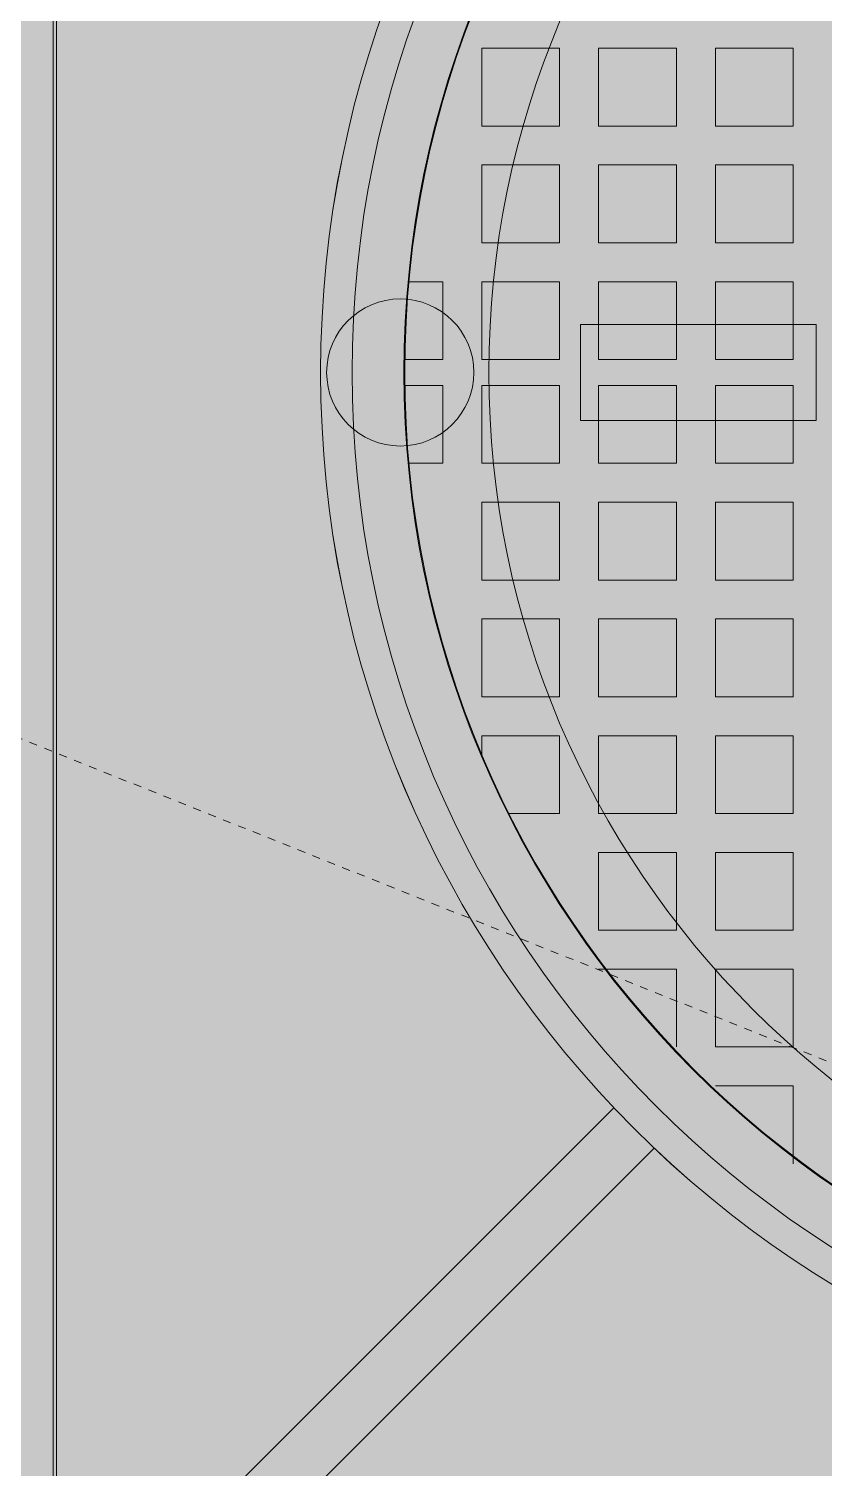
# Model space of a CAD drawing. Header units: millimetres. Extents: x 5121 to 246734, y -48180 to 129206.
# Drawn here: x 96724 to 97022, y 19828 to 20366 of the extents above; entities that cross this region are included whole.
import ezdxf

# ---------------------------------------------------------------- set-up
doc = ezdxf.new("R2010")
doc.units = ezdxf.units.MM
doc.linetypes.add('Dash', pattern=[6, 3, -3])
for name, color, linetype, lineweight in [('A-FLOR-PATT', 8, 'Continuous', 9), ('C-PRKG', 70, 'Continuous', 9), ('C-PRKG-HDLN', 70, 'Dash', 9), ('G-IMPT', 8, 'Continuous', 9), ('M-EQPM', 50, 'Continuous', 9)]:
    doc.layers.add(name, color=color, linetype=linetype, lineweight=lineweight)

# ---------------------------------------------------------------- blocks, each defined once
blk = doc.blocks.new('BAI XE PCCC - BAI XE PCCC-1477864-TKCS_MB TỔNG THỂ TẦNG 1')
at = {"layer": 'C-PRKG-HDLN'}
blk.add_line((15000, -6000), (0, 0), dxfattribs=at)
blk = doc.blocks.new('TKTC_NAP THAM BE XLNT_260130 - TKTC_XREF_260130_NAP THAM BE XLNT_dwg_TTT-HOOD ACCESS - TTT-HOOD ACCESS-1904605-MB BỂ XLNT 2 HẦM 1-3399785-TKCS_MB TỔNG THỂ TẦNG 1')
at = {"layer": 'G-IMPT', "flags": 128}
for points in [[(268.81, 88.9), (268.81, 118.9), (238.81, 118.9), (238.81, 88.9), (268.81, 88.9), (268.81, 118.9), (238.81, 118.9), (238.81, 88.9), (268.81, 88.9), (268.81, 118.9), (238.81, 118.9), (238.81, 88.9), (268.81, 88.9), (238.81, 88.9), (238.81, 118.9), (268.81, 118.9)], [(313.81, 88.9), (313.81, 118.9), (283.81, 118.9), (283.81, 88.9), (313.81, 88.9), (313.81, 118.9), (283.81, 118.9), (283.81, 88.9), (313.81, 88.9), (313.81, 118.9), (283.81, 118.9), (283.81, 88.9), (313.81, 88.9), (313.81, 118.9), (283.81, 118.9), (283.81, 88.9), (313.81, 88.9), (313.81, 118.9), (283.81, 118.9), (283.81, 88.9), (313.81, 88.9), (283.81, 88.9), (283.81, 118.9), (313.81, 118.9)], [(358.81, 88.9), (358.81, 118.9), (328.81, 118.9), (328.81, 88.9), (358.81, 88.9), (328.81, 88.9), (328.81, 118.9), (358.81, 118.9), (358.81, 88.9), (328.81, 88.9), (328.81, 118.9), (358.81, 118.9), (358.81, 88.9), (328.81, 88.9), (328.81, 118.9), (358.81, 118.9), (358.81, 88.9), (328.81, 88.9), (328.81, 118.9), (358.81, 118.9), (358.81, 88.9), (328.81, 88.9), (328.81, 118.9), (358.81, 118.9)], [(268.81, 43.9), (238.81, 43.9), (238.81, 73.9), (268.81, 73.9), (268.81, 43.9), (238.81, 43.9), (238.81, 73.9), (268.81, 73.9)], [(313.81, 43.9), (313.81, 73.9), (283.81, 73.9), (283.81, 43.9), (313.81, 43.9), (313.81, 73.9), (283.81, 73.9), (283.81, 43.9), (313.81, 43.9), (283.81, 43.9), (283.81, 73.9), (313.81, 73.9), (313.81, 43.9), (283.81, 43.9), (283.81, 73.9), (313.81, 73.9)], [(358.81, 43.9), (358.81, 73.9), (328.81, 73.9), (328.81, 43.9), (358.81, 43.9), (358.81, 73.9), (328.81, 73.9), (328.81, 43.9), (358.81, 43.9), (358.81, 73.9), (328.81, 73.9), (328.81, 43.9), (358.81, 43.9), (328.81, 43.9), (328.81, 73.9), (358.81, 73.9)], [(268.81, -1.1), (238.81, -1.1), (238.81, 28.9), (268.81, 28.9), (268.81, -1.1), (238.81, -1.1), (238.81, 28.9), (268.81, 28.9), (268.81, -1.1), (238.81, -1.1), (238.81, 28.9), (268.81, 28.9)], [(313.81, -1.1), (283.81, -1.1), (283.81, 28.9), (313.81, 28.9), (313.81, -1.1), (283.81, -1.1), (283.81, 28.9), (313.81, 28.9), (313.81, -1.1), (283.81, -1.1), (283.81, 28.9), (313.81, 28.9), (313.81, -1.1), (283.81, -1.1), (283.81, 28.9), (313.81, 28.9)], [(358.81, -1.1), (328.81, -1.1), (328.81, 28.9), (358.81, 28.9), (358.81, -1.1), (328.81, -1.1), (328.81, 28.9), (358.81, 28.9), (358.81, -1.1), (328.81, -1.1), (328.81, 28.9), (358.81, 28.9), (358.81, -1.1), (328.81, -1.1), (328.81, 28.9), (358.81, 28.9)], [(387.19, 28.9), (373.81, 28.9), (373.81, -1.1), (388.78, -1.1), (373.81, -1.1), (373.81, 28.9), (387.19, 28.9), (373.81, 28.9), (373.81, -1.1), (388.78, -1.1), (373.81, -1.1), (373.81, 28.9)], [(268.81, -41.1), (238.81, -41.1), (238.81, -11.1), (268.81, -11.1), (268.81, -41.1), (238.81, -41.1), (238.81, -11.1), (268.81, -11.1)], [(313.81, -41.1), (313.81, -11.1), (283.81, -11.1), (283.81, -41.1), (313.81, -41.1), (313.81, -11.1), (283.81, -11.1), (283.81, -41.1), (313.81, -41.1), (313.81, -11.1), (283.81, -11.1), (283.81, -41.1), (313.81, -41.1), (283.81, -41.1), (283.81, -11.1), (313.81, -11.1)], [(358.81, -41.1), (358.81, -11.1), (328.81, -11.1), (328.81, -41.1), (358.81, -41.1), (358.81, -11.1), (328.81, -11.1), (328.81, -41.1), (358.81, -41.1), (358.81, -11.1), (328.81, -11.1), (328.81, -41.1), (358.81, -41.1), (328.81, -41.1), (328.81, -11.1), (358.81, -11.1)], [(388.78, -11.1), (373.81, -11.1), (373.81, -41.1), (387.19, -41.1), (373.81, -41.1), (373.81, -11.1), (388.78, -11.1), (373.81, -11.1), (373.81, -41.1), (387.19, -41.1), (373.81, -41.1), (373.81, -11.1)], [(268.81, -86.1), (238.81, -86.1), (238.81, -56.1), (268.81, -56.1), (268.81, -86.1), (238.81, -86.1), (238.81, -56.1), (268.81, -56.1), (268.81, -86.1), (238.81, -86.1), (238.81, -56.1), (268.81, -56.1)], [(313.81, -86.1), (313.81, -56.1), (283.81, -56.1), (283.81, -86.1), (313.81, -86.1), (313.81, -56.1), (283.81, -56.1), (283.81, -86.1), (313.81, -86.1), (313.81, -56.1), (283.81, -56.1), (283.81, -86.1), (313.81, -86.1), (313.81, -56.1), (283.81, -56.1), (283.81, -86.1), (313.81, -86.1), (283.81, -86.1), (283.81, -56.1), (313.81, -56.1)], [(358.81, -86.1), (328.81, -86.1), (328.81, -56.1), (358.81, -56.1), (358.81, -86.1), (328.81, -86.1), (328.81, -56.1), (358.81, -56.1), (358.81, -86.1), (328.81, -86.1), (328.81, -56.1), (358.81, -56.1), (358.81, -86.1), (328.81, -86.1), (328.81, -56.1), (358.81, -56.1), (358.81, -86.1), (328.81, -86.1), (328.81, -56.1), (358.81, -56.1), (358.81, -86.1), (328.81, -86.1), (328.81, -56.1), (358.81, -56.1)], [(268.81, -131.1), (268.81, -101.1), (238.81, -101.1), (238.81, -131.1), (268.81, -131.1), (268.81, -101.1), (238.81, -101.1), (238.81, -131.1), (268.81, -131.1), (268.81, -101.1), (238.81, -101.1), (238.81, -131.1), (268.81, -131.1), (268.81, -101.1), (238.81, -101.1), (238.81, -131.1), (268.81, -131.1), (268.81, -101.1), (238.81, -101.1), (238.81, -131.1), (268.81, -131.1), (268.81, -101.1), (238.81, -101.1), (238.81, -131.1), (268.81, -131.1), (268.81, -101.1), (238.81, -101.1), (238.81, -131.1), (268.81, -131.1), (238.81, -131.1), (238.81, -101.1), (268.81, -101.1)], [(313.81, -131.1), (313.81, -101.1), (283.81, -101.1), (283.81, -131.1), (313.81, -131.1), (283.81, -131.1), (283.81, -101.1), (313.81, -101.1), (313.81, -131.1), (283.81, -131.1), (283.81, -101.1), (313.81, -101.1)], [(358.81, -131.1), (358.81, -101.1), (328.81, -101.1), (328.81, -131.1), (358.81, -131.1), (328.81, -131.1), (328.81, -101.1), (358.81, -101.1), (358.81, -131.1), (328.81, -131.1), (328.81, -101.1), (358.81, -101.1), (358.81, -131.1), (328.81, -131.1), (328.81, -101.1), (358.81, -101.1)], [(268.81, -176.1), (238.81, -176.1), (238.81, -146.1), (268.81, -146.1), (268.81, -176.1), (238.81, -176.1), (238.81, -146.1), (268.81, -146.1), (268.81, -176.1), (238.81, -176.1), (238.81, -146.1), (268.81, -146.1), (268.81, -176.1), (238.81, -176.1), (238.81, -146.1), (268.81, -146.1), (268.81, -176.1), (238.81, -176.1), (238.81, -146.1), (268.81, -146.1), (268.81, -176.1), (238.81, -176.1), (238.81, -146.1), (268.81, -146.1), (268.81, -176.1), (238.81, -176.1), (238.81, -146.1), (268.81, -146.1), (268.81, -176.1), (238.81, -176.1), (238.81, -146.1), (268.81, -146.1), (268.81, -176.1), (238.81, -176.1), (238.81, -146.1), (268.81, -146.1), (268.81, -176.1), (238.81, -176.1), (238.81, -146.1), (268.81, -146.1)], [(313.81, -176.1), (283.81, -176.1), (283.81, -146.1), (313.81, -146.1), (313.81, -176.1), (283.81, -176.1), (283.81, -146.1), (313.81, -146.1), (313.81, -176.1), (283.81, -176.1), (283.81, -146.1), (313.81, -146.1), (313.81, -176.1), (283.81, -176.1), (283.81, -146.1), (313.81, -146.1)], [(358.81, -154.09), (358.81, -146.1), (328.81, -146.1), (328.81, -176.1), (348.66, -176.1), (328.81, -176.1), (328.81, -146.1), (358.81, -146.1), (358.81, -154.09), (358.81, -146.1), (328.81, -146.1), (328.81, -176.1), (348.66, -176.1), (328.81, -176.1), (328.81, -146.1), (358.81, -146.1)], [(268.81, -221.1), (238.81, -221.1), (238.81, -191.1), (268.81, -191.1), (268.81, -221.1), (238.81, -221.1), (238.81, -191.1), (268.81, -191.1), (268.81, -221.1), (238.81, -221.1), (238.81, -191.1), (268.81, -191.1), (268.81, -221.1), (238.81, -221.1), (238.81, -191.1), (268.81, -191.1), (268.81, -221.1), (238.81, -221.1), (238.81, -191.1), (268.81, -191.1), (268.81, -221.1), (238.81, -221.1), (238.81, -191.1), (268.81, -191.1), (268.81, -221.1), (238.81, -221.1), (238.81, -191.1), (268.81, -191.1), (268.81, -221.1), (238.81, -221.1), (238.81, -191.1), (268.81, -191.1), (268.81, -221.1), (238.81, -221.1), (238.81, -191.1), (268.81, -191.1), (268.81, -221.1), (238.81, -221.1), (238.81, -191.1), (268.81, -191.1)], [(313.81, -221.1), (313.81, -191.1), (283.81, -191.1), (283.81, -221.1), (313.81, -221.1), (283.81, -221.1), (283.81, -191.1), (313.81, -191.1), (313.81, -221.1), (283.81, -221.1), (283.81, -191.1), (313.81, -191.1), (313.81, -221.1), (283.81, -221.1), (283.81, -191.1), (313.81, -191.1), (313.81, -221.1), (283.81, -221.1), (283.81, -191.1), (313.81, -191.1), (313.81, -221.1), (283.81, -221.1), (283.81, -191.1), (313.81, -191.1)], [(268.81, -266.1), (238.81, -266.1), (238.81, -236.1), (268.81, -236.1), (268.81, -266.1), (238.81, -266.1), (238.81, -236.1), (268.81, -236.1), (268.81, -266.1), (238.81, -266.1), (238.81, -236.1), (268.81, -236.1), (268.81, -266.1), (238.81, -266.1), (238.81, -236.1), (268.81, -236.1), (268.81, -266.1), (238.81, -266.1), (238.81, -236.1), (268.81, -236.1), (268.81, -266.1), (238.81, -266.1), (238.81, -236.1), (268.81, -236.1), (268.81, -266.1), (238.81, -266.1), (238.81, -236.1), (268.81, -236.1), (268.81, -266.1), (238.81, -266.1), (238.81, -236.1), (268.81, -236.1)], [(313.81, -236.1), (283.81, -236.1), (283.81, -266.1), (283.81, -236.1), (313.81, -236.1), (283.81, -236.1), (283.81, -266.1), (283.81, -236.1)], [(268.81, -281.1), (238.81, -281.1), (238.81, -311.1), (238.81, -281.1), (268.81, -281.1), (238.81, -281.1), (238.81, -311.1), (238.81, -281.1)]]:
    blk.add_lwpolyline(points, close=True, dxfattribs=at)
at = {"layer": 'G-IMPT'}
for centre, radius in [((8.83, -6.08), 412.07), ((8.81, -6.1), 400), ((8.81, -6.1), 380)]:
    blk.add_circle(centre, radius, dxfattribs=at)
blk = doc.blocks.new('TKTC_NAP THAM BE XLNT_260130 - TKTC_XREF_260130_NAP THAM BE XLNT_dwg_NAP THAM-3399787-TKCS_MB TỔNG THỂ TẦNG 1')
at = {"layer": 'G-IMPT'}
for p, q in [((585591.41, -155522.9), (585382.87, -155314.36)), ((585367.77, -155329.46), (585576.32, -155538))]:
    blk.add_line(p, q, dxfattribs=at)
at = {"layer": 'G-IMPT', "flags": 128}
for points in [[(584592.58, -155539.17), (585592.58, -155539.17), (585592.58, -154539.17), (584592.58, -154539.17)], [(585591.41, -154540.33), (584593.74, -154540.33), (584593.74, -155538), (585591.41, -155538)], [(585307.18, -155021.19), (585395.39, -155021.19), (585395.39, -155057.14), (585307.18, -155057.14)]]:
    blk.add_lwpolyline(points, close=True, dxfattribs=at)
at = {"layer": 'G-IMPT'}
for centre, radius in [((585092.58, -155039.17), 400), ((585092.58, -155039.17), 368.54), ((585092.58, -155039.17), 337.08), ((585462.8, -155039.17), 27.53)]:
    blk.add_circle(centre, radius, dxfattribs=at)
at = {"xscale": 0.9707134767847465, "yscale": 0.9707134767847465, "zscale": 0.9707134767847465}
blk.add_blockref('TKTC_NAP THAM BE XLNT_260130 - TKTC_XREF_260130_NAP THAM BE XLNT_dwg_TTT-HOOD ACCESS - TTT-HOOD ACCESS-1904605-MB BỂ XLNT 2 HẦM 1-3399785-TKCS_MB TỔNG THỂ TẦNG 1', (585084, -155033.27), dxfattribs=at)
blk = doc.blocks.new('TKTC_NAP THAM BE XLNT_260130 - TKTC_XREF_260130_NAP THAM BE XLNT_dwg-3399784-TKCS_MB TỔNG THỂ TẦNG 1')
at = {"extrusion": (0, 0, -1), "zscale": -1}
blk.add_blockref('TKTC_NAP THAM BE XLNT_260130 - TKTC_XREF_260130_NAP THAM BE XLNT_dwg_NAP THAM-3399787-TKCS_MB TỔNG THỂ TẦNG 1', (-679571.12, 174428.27), dxfattribs=at)
blk = doc.blocks.new('TKTC_NAP THAM BE XLNT_260130 - NẮP THĂM BỂ XLNT-2335565-TKCS_MB TỔNG THỂ TẦNG 1')
blk.add_blockref('TKTC_NAP THAM BE XLNT_260130 - TKTC_XREF_260130_NAP THAM BE XLNT_dwg-3399784-TKCS_MB TỔNG THỂ TẦNG 1', (-83427.56, -14087.94))

msp = doc.modelspace()

# ---------------------------------------------------------------- hatches: boundary and pattern name
at = {"layer": 'A-FLOR-PATT'}
h = msp.add_hatch(dxfattribs=at)
h.set_pattern_fill('FP_15', color=256, style=0, pattern_type=2)
h.set_pattern_definition([(50, (0, 0), (677.7247, -59.293), [70.866, -779.526]), (355, (0, 0), (-131.1036, 710.731), [56.693, -623.621]), (100.451, (56.5, -4.94), (546.6267, 651.434), [60.227, -662.495]), (46.184, (0, 189), (1008.414, -156.3987), [106.299, -1169.289]), (96.636, (84, 175.9), (883.1375, 920.431), [90.34, -993.743]), (351.184, (0, 189), (883.146, 920.423), [85.039, -935.431]), (21, (94.5, 141.73), (564.0056, -380.4262), [70.866, -779.526]), (326, (94.5, 141.7), (229.9034, 685.1796), [56.693, -623.621]), (71.451, (141.5, 110), (793.912, 304.7473), [60.227, -662.495]), (37.5, (0, 0), (11.4894, 314.54497), [10.394, -605.668, 10.394, -622.676, -625.983]), (37.5, (0, 0), (11.4894, 314.54497), [-1249.131, 10.394, -615.589]), (7.5, (0, 0), (248.5691, 372.672), [10.394, -350.55, 10.394, -591.495, -238.582]), (7.5, (0, 0), (248.5691, 372.672), [-962.833, 10.394, -228.189]), (327.5, (-210.7, 0), (504.39837, -21.31163), [10.394, -225.826, 10.394, -726.613, -977.951]), (327.5, (-210.7, 0), (504.39837, -21.31163), [-973.226, 10.394, -967.557]), (317.5, (-305.2, 0), (551.0412, 94.5872), [10.394, -296.692, 10.394, -479.054, -694.487]), (317.5, (-305.2, 0), (551.0412, 94.5872), [-796.534, 10.394, -684.093])])
h.paths.add_polyline_path([(58172.56, 13236.94), (71452.56, 13236.94), (71452.56, 14388.23), (79661.7, 14388.23), (79661.7, 15113.23), (79706.7, 15113.23), (79706.7, 14388.23), (81116.7, 14388.23), (81116.7, 15113.23), (81161.7, 15113.23), (81161.7, 14388.23), (89452.56, 14388.23), (89452.56, 13236.94), (115083.5, 13236.94), (115083.5, 13256.94), (116102.56, 13256.94), (116102.56, 17226.94), (116092.56, 17226.94), (116092.64, 20878.23), (83667.55, 20878.23), (83667.55, 20888.23), (81452.64, 20888.23), (81452.64, 20878.23), (44812.56, 20878.23), (44812.56, 17226.94), (44802.56, 17226.94), (44802.56, 13246.94), (44912.56, 13246.94), (44912.56, 13236.94), (58122.56, 13236.94)])
h.paths.add_polyline_path([(93977.45, 15435.63), (93971.47, 15445.98), (93977.45, 15456.33), (93989.4, 15456.33), (93995.37, 15445.98), (93989.4, 15435.63)])
h.paths.add_polyline_path([(99039.35, 15435.63), (99027.41, 15435.63), (99021.43, 15445.98), (99027.41, 15456.33), (99039.35, 15456.33), (99045.33, 15445.98), (99041.88, 15440.01)])
h.paths.add_polyline_path([(100288.19, 15435.63), (100276.24, 15435.63), (100270.27, 15445.98), (100276.24, 15456.33), (100288.19, 15456.33), (100294.16, 15445.98), (100290.71, 15440.01)])
h.paths.add_polyline_path([(95827.45, 15435.92), (95821.47, 15446.27), (95827.45, 15456.62), (95839.4, 15456.62), (95845.37, 15446.27), (95839.4, 15435.92)])
h.paths.add_polyline_path([(99028.05, 16016.93), (99021.43, 16027.31), (99028.06, 16037.66), (99043.5, 16034.12), (99045.97, 16027.27), (99040, 16016.93)])
h.paths.add_polyline_path([(93990.04, 16016.93), (93977.45, 16016.96), (93971.47, 16027.31), (93978.1, 16037.66), (93993.54, 16034.12), (93996.02, 16027.27), (93990.08, 16016.96)])
h.paths.add_polyline_path([(100288.83, 16016.93), (100276.24, 16016.96), (100270.27, 16027.31), (100276.9, 16037.66), (100292.34, 16034.12), (100294.81, 16027.27), (100288.87, 16016.96)])
h.paths.add_polyline_path([(95828.1, 16017.22), (95821.47, 16027.6), (95828.1, 16037.95), (95843.54, 16034.41), (95846.02, 16027.57), (95840.04, 16017.22)])
h.paths.add_polyline_path([(99482.55, 18936.92), (99470.6, 18936.92), (99464.63, 18947.27), (99470.6, 18957.62), (99482.55, 18957.62), (99488.52, 18947.27), (99485.07, 18941.3)])
h.paths.add_polyline_path([(99471.25, 19518.22), (99464.63, 19528.6), (99471.26, 19538.95), (99486.7, 19535.41), (99489.17, 19528.57), (99483.19, 19518.22), (99482.55, 19518.22)])
h.paths.add_polyline_path([(93289.76, 19934.01), (93277.81, 19934.01), (93271.84, 19944.35), (93277.81, 19954.7), (93289.76, 19954.7), (93295.73, 19944.35), (93292.28, 19938.38)])
h.paths.add_polyline_path([(92027.81, 19935.17), (92021.84, 19945.52), (92027.81, 19955.87), (92039.76, 19955.87), (92045.73, 19945.52), (92039.76, 19935.17)])
h.paths.add_polyline_path([(88426.81, 19935.63), (88421.79, 19949.54), (88426.81, 19956.33), (88438.75, 19956.33), (88444.73, 19945.98), (88438.75, 19935.63)])
h.paths.add_polyline_path([(97240.2, 19936.8), (97228.25, 19936.8), (97222.28, 19947.14), (97228.25, 19957.49), (97240.2, 19957.49), (97246.17, 19947.14), (97242.72, 19941.17)])
h.paths.add_polyline_path([(93290.41, 20515.3), (93277.81, 20515.34), (93271.84, 20525.68), (93278.47, 20536.03), (93293.91, 20532.49), (93296.38, 20525.65), (93290.44, 20515.34)])
h.paths.add_polyline_path([(92040.41, 20516.47), (92027.81, 20516.5), (92021.84, 20526.85), (92028.47, 20537.2), (92043.91, 20533.66), (92046.38, 20526.81), (92040.44, 20516.5)])
h.paths.add_polyline_path([(88438.11, 20516.93), (88426.12, 20516.96), (88420.2, 20527.31), (88426.16, 20537.62), (88438.77, 20537.62), (88444.08, 20524.89), (88438.75, 20516.96), (88438.14, 20516.96)])
h.paths.add_polyline_path([(97240.85, 20518.09), (97228.25, 20518.13), (97222.28, 20528.47), (97228.91, 20538.82), (97244.35, 20535.28), (97246.82, 20528.44), (97240.88, 20518.13)])

# ---------------------------------------------------------------- block references
at = {"layer": 'C-PRKG', "rotation": 180}
msp.add_blockref('BAI XE PCCC - BAI XE PCCC-1477864-TKCS_MB TỔNG THỂ TẦNG 1', (109752.56, 14888.23), dxfattribs=at)
at = {"layer": 'M-EQPM'}
msp.add_blockref('TKTC_NAP THAM BE XLNT_260130 - NẮP THĂM BỂ XLNT-2335565-TKCS_MB TỔNG THỂ TẦNG 1', (86182.56, 14936.64), dxfattribs=at)

doc.saveas('drawing.dxf')
